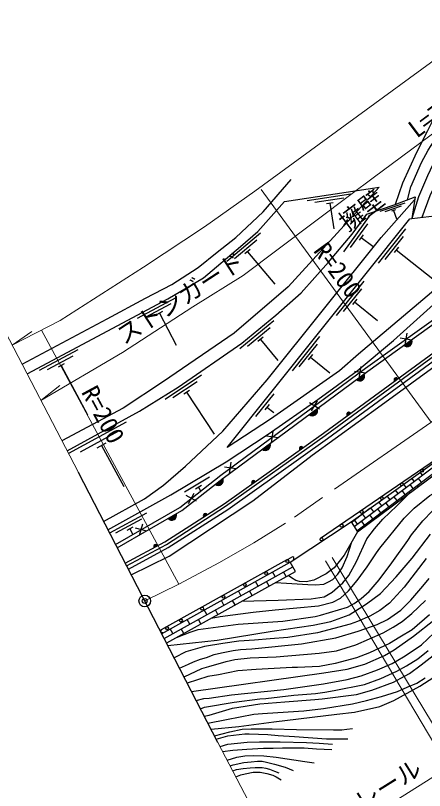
# Model space of a CAD drawing. Units: millimetres at full size, sheet at 1:1000; details may follow other scales. Extents: x 40000 to 680000, y 20000 to 380000.
# Drawn here: x 281746 to 323666, y 240076 to 319480 of the extents above; entities that cross this region are included whole.
import ezdxf
from ezdxf.enums import TextEntityAlignment as Align

# ---------------------------------------------------------------- set-up
doc = ezdxf.new("R2010")
doc.units = ezdxf.units.MM
doc.header["$LTSCALE"] = 1000
doc.header["$PDMODE"] = 32
doc.header["$PDSIZE"] = 500
doc.linetypes.add('CHAIN', pattern=[18.5, 12, -1.5, 3.5, -1.5])
for name, color, linetype, lineweight in [('M-BGD', 7, 'Continuous', 25), ('M-BMK', 2, 'CHAIN', 13), ('M-BMK-OTRS', 5, 'Continuous', 25), ('M-BMK-SRVR', 3, 'Continuous', 25), ('M-STR-HTXT', 7, 'Continuous', 13)]:
    doc.layers.add(name, color=color, linetype=linetype, lineweight=lineweight)
doc.layers.add('M-OTRS', color=6, linetype='Continuous')
doc.styles.add('ＭＳ ゴシック', font='')
doc.styles.get('ＭＳ ゴシック').set_extended_font_data('MS Gothic')

msp = doc.modelspace()

# ---------------------------------------------------------------- hatches: boundary and pattern name
at = {"layer": 'M-BGD'}
for points in [[(322351, 286262), (321546, 285683, 0.82183)], [(317484, 282753), (316686, 282165, 0.82183)], [(320921, 282261), (320597, 282024, -0.4608), (320620, 282332, -0.4608)], [(311856, 278605), (312654, 279193, -0.82183)], [(316080, 278717), (315756, 278479, -0.4608), (315779, 278787, -0.4608)], [(307026, 275046), (307823, 275634, -0.82183)], [(311218, 275201), (310890, 274969, -0.4608), (310918, 275277, -0.4608)], [(302217, 271458), (302994, 272073, -0.82183)], [(306327, 271725), (306000, 271493, -0.4608), (306027, 271801, -0.4608)], [(297377, 267936), (298236, 268428, -0.82183)], [(301383, 268328), (301045, 268111, -0.4608), (301087, 268417, -0.4608)], [(295951, 264947), (296304, 265138, 0.4608), (296016, 265249, 0.4608)]]:
    msp.add_hatch(color=256, dxfattribs=at).paths.add_polyline_path(points)

# ---------------------------------------------------------------- linework, layer by layer
for p, q in [((316101, 301172), (311652, 300499)), ((315405, 300764), (312438, 300315)), ((314313, 300295), (313620, 300190)), ((313966, 300242), (314362, 297631)), ((321650, 300268), (319098, 299385)), ((321284, 299951), (319583, 299362)), ((320690, 299555), (320293, 299417)), ((320492, 299486), (320786, 298636)), ((318010, 298906), (315349, 295277)), ((317809, 298124), (316035, 295705)), ((306858, 297186), (303423, 294278)), ((317371, 297019), (316957, 296455)), ((321707, 297615), (318900, 294098)), ((306479, 296472), (304189, 294534)), ((317164, 296737), (318373, 295850)), ((321474, 296842), (319602, 294497)), ((305795, 295500), (305261, 295048)), ((320991, 295756), (320554, 295209)), ((320772, 295482), (324677, 292365)), ((305528, 295274), (308336, 291956)), ((317434, 292262), (314626, 288745)), ((317200, 291489), (315328, 289144)), ((298195, 290558), (294222, 288444)), ((297673, 289941), (295025, 288531)), ((316717, 290403), (316280, 289856)), ((316499, 290129), (318857, 288246)), ((296799, 289136), (296181, 288807)), ((316132, 267591), (346883, 289683)), ((316739, 266678), (347018, 289495)), ((296490, 288971), (298226, 285710)), ((308220, 288192), (304748, 285330)), ((307832, 287484), (305517, 285576)), ((321680, 285732), (321873, 286916)), ((307135, 286521), (306595, 286076)), ((306865, 286298), (308639, 284146)), ((312908, 286593), (310100, 283076)), ((322368, 286227), (321185, 286420)), ((288146, 285210), (284174, 283095)), ((312674, 285820), (310802, 283475)), ((287625, 284592), (284977, 283183)), ((312191, 284734), (311754, 284187)), ((311973, 284460), (313955, 282878)), ((286751, 283787), (286133, 283458)), ((286442, 283623), (289129, 278576)), ((316984, 282337), (317163, 283522)), ((317666, 282840), (316481, 283019)), ((300818, 282625), (297070, 280134)), ((300359, 281960), (297861, 280300)), ((316451, 267112), (336612, 282304)), ((299568, 281074), (298985, 280686)), ((299276, 280880), (302120, 276600)), ((308221, 280723), (306350, 278379)), ((307738, 279637), (307302, 279090)), ((312895, 279156), (311882, 279798)), ((312068, 278970), (312709, 279983)), ((307520, 279364), (308218, 278806)), ((293092, 277822), (287164, 274593)), ((292319, 276889), (288367, 274736)), ((308664, 276206), (307479, 276385)), ((307982, 275703), (308161, 276888)), ((291019, 275668), (290097, 275166)), ((290558, 275417), (292839, 271231)), ((304354, 273029), (303168, 273209)), ((303671, 272526), (303851, 273712)), ((323446, 272383), (323220, 272683)), ((301631, 272169), (299056, 270631)), ((322616, 271757), (322375, 272076)), ((323344, 271655), (323031, 272070)), ((300798, 271322), (300197, 270963)), ((300497, 271142), (300722, 270766)), ((320955, 270505), (320686, 270862)), ((321683, 270403), (321370, 270818)), ((321785, 271131), (321531, 271469)), ((322513, 271029), (322200, 271444)), ((323035, 271201), (322929, 271342)), ((300296, 269724), (299242, 270297)), ((299483, 269484), (300055, 270537)), ((320124, 269880), (319841, 270255)), ((320852, 269777), (320539, 270193)), ((321367, 269958), (321268, 270090)), ((322201, 270579), (322098, 270716)), ((319293, 269254), (318996, 269648)), ((320022, 269151), (319709, 269567)), ((320533, 269337), (320437, 269464)), ((295171, 268477), (291393, 266456)), ((316162, 267545), (318075, 268987)), ((317632, 268002), (317319, 268417)), ((317735, 268730), (317729, 268738)), ((318463, 268628), (318151, 269041)), ((319191, 268525), (318878, 268941)), ((319699, 268716), (319606, 268838)), ((294651, 267859), (292006, 266443)), ((316802, 267376), (316489, 267791)), ((316904, 268104), (316884, 268131)), ((317530, 267274), (317217, 267689)), ((318360, 267900), (318048, 268315)), ((318865, 268094), (318776, 268213)), ((293779, 267052), (293162, 266721)), ((293470, 266887), (293775, 266318)), ((295203, 266647), (294046, 266961)), ((294468, 266226), (294782, 267383)), ((309906, 263479), (316132, 267591)), ((317197, 266852), (317115, 266961)), ((318031, 267473), (317945, 267587)), ((309544, 263703), (297214, 256832)), ((309544, 263703), (310068, 263995)), ((296727, 256140), (309906, 263479)), ((296992, 255665), (310171, 263004)), ((310435, 262529), (309906, 263479)), ((297256, 255190), (310435, 262529)), ((308350, 261990), (308085, 262465)), ((309488, 262001), (309223, 262476)), ((306602, 261017), (306338, 261492)), ((307740, 261028), (307476, 261503)), ((304855, 260044), (304590, 260519)), ((305993, 260055), (305729, 260530)), ((303107, 259071), (302843, 259546)), ((304246, 259082), (303981, 259557)), ((301360, 258098), (301096, 258573)), ((302498, 258109), (302234, 258584)), ((299613, 257125), (299348, 257600)), ((300751, 257136), (300486, 257611)), ((297214, 256832), (296690, 256540)), ((297865, 256152), (297601, 256627)), ((299004, 256163), (298739, 256638))]:
    msp.add_line(p, q, dxfattribs=at)
for points in [[(370611, 330651), (362889, 330098), (357356, 329728), (354891, 329245), (352011, 328347), (349911, 327338), (348260, 326288), (345905, 324683), (338917, 319531), (336631, 318314), (333162, 316465), (330121, 314789), (328941, 314025), (327716, 313010), (326588, 311866), (325477, 310456), (324655, 309020), (323960, 307654), (322847, 305452), (321410, 302300), (320645, 300100)], [(369710, 328480), (365005, 328342), (360615, 328255), (358818, 327945), (357224, 327596), (355082, 326945), (353541, 326409), (351219, 325517), (348386, 323984), (346099, 322676), (339733, 318535), (336670, 316999), (334877, 315989), (333842, 315442), (332667, 314537), (330753, 313102), (329778, 312258), (328491, 310839), (327090, 308925), (326054, 307220), (325106, 305455), (323957, 303053), (323060, 300894), (322374, 298678)], [(323442, 298804), (324244, 301042), (325168, 302975), (326318, 305050), (327576, 307066), (328651, 308708), (329683, 309905), (330374, 310741), (331928, 312228), (333189, 313387), (335144, 314918), (337442, 316488), (340007, 317910), (341694, 318794), (343718, 319698), (346682, 320965), (350460, 322572), (353661, 323667), (355390, 324242), (358416, 325003), (359760, 325203), (365651, 326027), (368979, 326200)], [(321913, 300588), (322278, 301929), (323374, 304418), (324035, 305687), (324966, 307124), (326454, 309448), (327525, 311041), (328681, 312430), (330118, 313784), (331744, 314844), (334026, 316195), (335413, 317005), (337114, 317886), (339391, 319169), (340691, 319884)], [(293600, 262189), (297497, 264095), (306067, 269758), (312160, 274435), (319214, 279571), (349515, 301627), (354941, 305598), (360633, 308965), (364542, 311042), (368344, 312732), (372691, 314207), (375932, 315056), (379815, 315813), (384159, 316344), (388508, 316476), (394251, 316305)], [(293128, 263086), (297208, 265292), (303286, 269203), (313486, 276453), (326227, 285781), (339497, 295479), (349790, 302988), (354425, 306277), (359179, 309092), (363071, 311355), (366827, 313059), (372582, 315039)], [(293312, 262745), (297406, 264958), (303503, 268882), (313713, 276139), (326456, 285469), (339726, 295166), (350016, 302673), (354636, 305952), (359375, 308758), (363249, 311010), (366971, 312698), (372688, 314666)], [(291993, 265297), (298585, 269073), (302784, 272399), (317633, 283342), (325920, 289306), (337631, 297272), (347290, 303261), (353678, 307384)], [(292170, 264954), (298802, 268752), (303018, 272092), (317860, 283030), (326141, 288990), (337841, 296949), (347496, 302935), (353887, 307060)], [(292999, 263351), (297059, 265545), (303121, 269447), (313314, 276691), (326054, 286018), (339324, 295717), (349618, 303226), (354265, 306524), (354575, 306708)], [(313023, 265932), (324903, 274041), (335479, 281798), (353539, 294964), (362725, 301844), (365897, 303697)], [(282423, 283756), (291156, 288393), (295085, 290510), (297758, 291903), (300479, 293671), (302432, 295231), (304339, 296743), (307130, 299372), (309989, 302693)], [(282942, 282757), (297371, 290437), (301028, 292598), (304801, 295812), (306599, 297334), (309326, 300431), (319024, 301899), (309700, 291667), (304160, 286946), (296914, 281989), (292793, 279261), (286493, 275918)], [(287025, 274894), (294453, 278941), (298409, 281414), (304936, 285915), (308423, 288789), (311015, 291075), (313819, 294209), (316246, 297060), (317771, 299139), (320645, 300100), (322704, 300892), (322374, 298678)], [(290781, 267640), (294961, 269954), (296903, 271345), (299165, 273313), (302981, 276890), (307541, 282144), (319220, 296731), (322657, 300580)], [(291219, 266793), (297669, 270375), (303348, 273750), (307655, 276585), (312721, 280121), (316761, 283082), (320501, 286181), (328374, 293286), (333338, 297722), (337631, 297272)], [(316132, 267591), (316813, 266567), (325293, 272882), (342232, 283364), (348560, 287355), (346883, 289683)], [(301791, 257716), (302739, 257888), (306101, 258350), (308371, 258586), (312816, 258980), (314276, 259360), (315043, 259784), (315865, 260540), (316758, 261581), (317773, 262995), (318740, 264410), (319081, 264901), (321568, 267977), (322601, 269018), (324197, 270292), (325009, 270731), (325708, 271123), (327679, 272251), (329262, 273378), (330106, 274132), (331412, 275322), (334856, 278495), (335509, 279204)], [(304951, 259475), (308655, 259593), (312040, 259698), (313381, 259934), (314203, 260408), (315307, 261358), (315894, 262114), (316680, 263554), (317766, 265846), (318536, 266874), (319401, 267862), (320844, 269237), (321976, 270412)], [(298263, 255751), (299655, 256286), (300482, 256588), (304569, 257109), (309149, 257441), (312475, 257900), (312995, 258041), (315783, 258844), (316444, 259249), (317160, 259756), (317984, 260451), (319003, 261666), (320322, 263406), (321949, 265682), (322348, 266264), (323497, 267717), (324471, 268745)], [(297352, 254932), (302400, 255483), (308045, 256389), (312269, 257006), (314078, 257395), (315951, 258086), (317709, 259191), (319155, 260276), (320748, 261963), (322385, 263889), (324273, 266343)], [(316813, 266567), (315415, 264187), (314423, 262885), (313576, 262258), (312325, 261615), (311542, 261447), (310869, 261479), (310467, 261589), (310021, 261874), (309703, 262121)], [(308399, 261395), (309516, 261307), (311695, 261196), (312491, 261154), (313364, 261218), (313838, 261454), (314278, 261702), (314795, 262251), (315241, 262888), (315744, 264064), (316210, 265540)], [(323822, 263856), (321592, 260912), (320080, 259261), (319083, 258513), (318051, 257942), (316814, 257402), (316039, 257131), (312682, 256228), (309670, 255759), (307842, 255619), (306258, 255480), (304621, 255359), (302985, 255133), (301104, 254819), (299189, 254280), (298006, 253668)], [(298559, 252598), (299486, 253030), (299988, 253257), (300709, 253523), (301307, 253711), (302104, 253999), (302849, 254166), (304049, 254411), (304802, 254507), (305958, 254577), (311058, 255089), (314565, 255702), (316877, 256414), (318803, 257078), (319858, 257606), (321226, 258556), (322270, 259577), (323503, 260995), (324128, 261808)], [(299017, 251712), (300857, 252559), (301546, 252789), (303344, 253285), (304224, 253510), (305788, 253659), (308450, 253763), (312865, 254147), (314644, 254390), (316619, 255017), (319421, 256237), (320454, 256807), (321374, 257403), (322366, 258205), (323754, 259555)], [(324190, 258089), (322392, 256521), (321150, 255781), (320084, 255153), (318027, 254179), (316683, 253679), (314497, 253076), (312902, 252786), (310665, 252685), (310094, 252685), (306402, 252468), (304543, 252326), (302536, 251925), (301462, 251755), (299347, 251073)], [(299790, 250218), (313331, 252116), (315731, 252515), (317544, 253020), (319578, 253900), (320559, 254475), (322533, 255896), (324627, 257544)], [(300271, 249286), (301045, 249485), (301590, 249540), (303873, 249870), (309231, 250418), (313299, 250989), (315740, 251460), (317178, 251815), (318841, 252445), (320340, 253076), (321502, 253779), (322409, 254336), (323344, 255017), (324664, 256238)], [(300711, 248436), (301134, 248603), (304167, 249136), (306778, 249469), (307413, 249518), (310265, 249859), (312490, 250021), (313436, 250146), (314400, 250317), (317500, 250929), (319195, 251545), (320817, 252297), (321809, 252832), (322972, 253582), (324043, 254422)], [(301090, 247702), (301581, 247802), (303998, 248506), (306773, 248967), (309360, 249155), (312437, 249404), (313193, 249461), (316688, 249916), (318269, 250361), (320471, 251175), (321234, 251597), (322135, 252070), (323327, 252959), (324563, 253914)], [(301462, 246984), (303366, 247347), (306165, 247883), (307066, 247972), (309699, 248119), (311314, 248242), (313300, 248476), (316299, 248966), (317736, 249300), (319251, 249722), (320881, 250202), (321884, 250659), (322864, 251081), (323746, 251619)], [(301790, 246348), (304629, 246633), (308225, 247114), (314693, 247894), (316484, 248118), (319071, 248695), (320522, 249281), (323180, 250755), (324630, 251693)], [(302137, 245678), (303715, 246100), (304986, 246343), (305902, 246391), (308066, 246396), (310542, 246328), (314344, 246303), (315191, 246306), (315704, 246356), (316278, 246412)], [(302318, 245329), (303504, 245692), (305255, 245881), (305685, 245891), (307620, 245806), (308670, 245694), (310334, 245598), (313637, 245377), (315801, 245364)], [(302714, 244568), (303505, 244816), (305480, 245036), (306755, 245067), (308882, 245078), (311582, 244993), (312877, 244931), (314233, 244837)], [(302967, 244085), (304022, 244220), (305451, 244325), (307160, 244398), (308139, 244419), (309119, 244439), (311343, 244460), (312593, 244356), (314177, 244263)], [(303446, 243171), (304423, 243490), (305261, 243615), (306130, 243651), (307202, 243636), (308469, 243505), (311401, 243057), (312349, 242901)], [(303748, 242595), (304044, 242713), (305152, 242957), (305885, 243020), (306565, 243066), (307033, 243072), (307485, 242989), (308283, 242790), (309374, 242463), (310201, 242120)], [(304015, 242085), (304392, 242211), (305085, 242335), (305810, 242407), (306301, 242444), (307015, 242418), (307407, 242351), (307792, 242248), (308301, 242063), (308729, 241879)], [(304343, 241459), (304825, 241688), (305270, 241781), (306098, 241967), (306834, 241967), (307491, 241822), (308129, 241636), (308460, 241491), (308972, 241181)]]:
    msp.add_lwpolyline(points, dxfattribs=at)
msp.add_lwpolyline([(303447, 275233), (322151, 298661), (322374, 298678), (335139, 300181), (316896, 284768), (314968, 283082), (307870, 278113)], close=True, dxfattribs=at)
for centre in [(323422, 272848), (321358, 271439), (319293, 270030), (317228, 268620), (315163, 267211), (313107, 265808), (309617, 263572), (307433, 262355), (305249, 261138), (303065, 259921), (300881, 258704), (298698, 257487), (297287, 256701)]:
    msp.add_circle(centre, 150, dxfattribs=at)
for centre, radius, start, end in [((321891, 286052), 505, 226.9122, 24.57039), ((317027, 282537), 505, 227.55897, 25.21716), ((320740, 282168), 203, 27.24631, 225.16969), ((312197, 278978), 505, 227.55897, 25.21716), ((315899, 278623), 203, 27.24631, 225.16969), ((307367, 275418), 505, 227.55897, 25.21716), ((311036, 275111), 203, 26.44249, 224.36588), ((302545, 271842), 505, 229.5597, 27.21789), ((306145, 271635), 203, 26.44249, 224.36588), ((297758, 268267), 505, 220.97141, 18.6296), ((301197, 268246), 203, 23.80158, 221.72497), ((296113, 265070), 203, 19.43225, 217.35564), ((310141, 263864), 150, 299.13096, 119.13096), ((296763, 256409), 150, 119.13096, 299.13096)]:
    msp.add_arc(centre, radius, start, end, dxfattribs=at)
at = {"layer": 'M-BMK'}
msp.add_lwpolyline([(371196, 309898), (366841, 307991), (362725, 305843), (358965, 303360), (341268, 290267), (324316, 277774), (309432, 267451), (306168, 265444), (302666, 263425), (298472, 261215), (294993, 259494)], dxfattribs=at)
at = {"layer": 'M-BMK-OTRS'}
msp.add_line((302498, 244980), (288189, 272654), dxfattribs=at)
at = {"layer": 'M-BMK-SRVR'}
msp.add_circle((294993, 259494), 600, dxfattribs=at)
at = {"layer": 'M-OTRS'}
msp.add_point((294993, 259494), dxfattribs=at)
at = {"layer": 'M-STR-HTXT'}
for p, q in [((324361, 277805), (306939, 301643)), ((288189, 272654), (280244, 287951)), ((281419, 285689), (283419, 287113)), ((298472, 261215), (284396, 287236)), ((284355, 280035), (286278, 281562)), ((314186, 263942), (327461, 242003)), ((313534, 263620), (326486, 241744)), ((302498, 244980), (310401, 229900))]:
    msp.add_line(p, q, dxfattribs=at)
for points in [[(391216, 341553), (387114, 342174), (382755, 342411), (380028, 342434), (376721, 342309), (374152, 342106), (371682, 341777), (368910, 341235), (366769, 340748), (363848, 339978), (359429, 338466), (357077, 337464), (354869, 336411), (351984, 334862), (350068, 333614), (347147, 331440), (336391, 323439), (326053, 315931), (306285, 301486), (301109, 297836), (294881, 293703), (286308, 288228), (281419, 285689)], [(344670, 321740), (335999, 315794), (327103, 309315), (318412, 302840), (316121, 301149), (305096, 292827), (299924, 289634), (292722, 284956), (284355, 280035)], [(326088, 242416), (317588, 237087), (315992, 236125), (313898, 234952), (308909, 232748)]]:
    msp.add_lwpolyline(points, dxfattribs=at)

# ---------------------------------------------------------------- texts
at = {"layer": 'M-STR-HTXT', "style": 'ＭＳ ゴシック'}
for s, rotation, p in [('L=75.0', 36.688, (323203, 306409)), ('擁壁', 37.047, (316094, 296860)), ('R=200', 306.163, (311761, 295044)), ('ストンガード', 33.006, (293151, 285234)), ('R=200', 298.412, (287966, 280637)), ('ガードレール', 32.083, (311147, 233434))]:
    msp.add_text(s, height=1833, rotation=rotation, dxfattribs=at).set_placement(p, align=Align.BOTTOM_LEFT)

doc.saveas('drawing.dxf')
